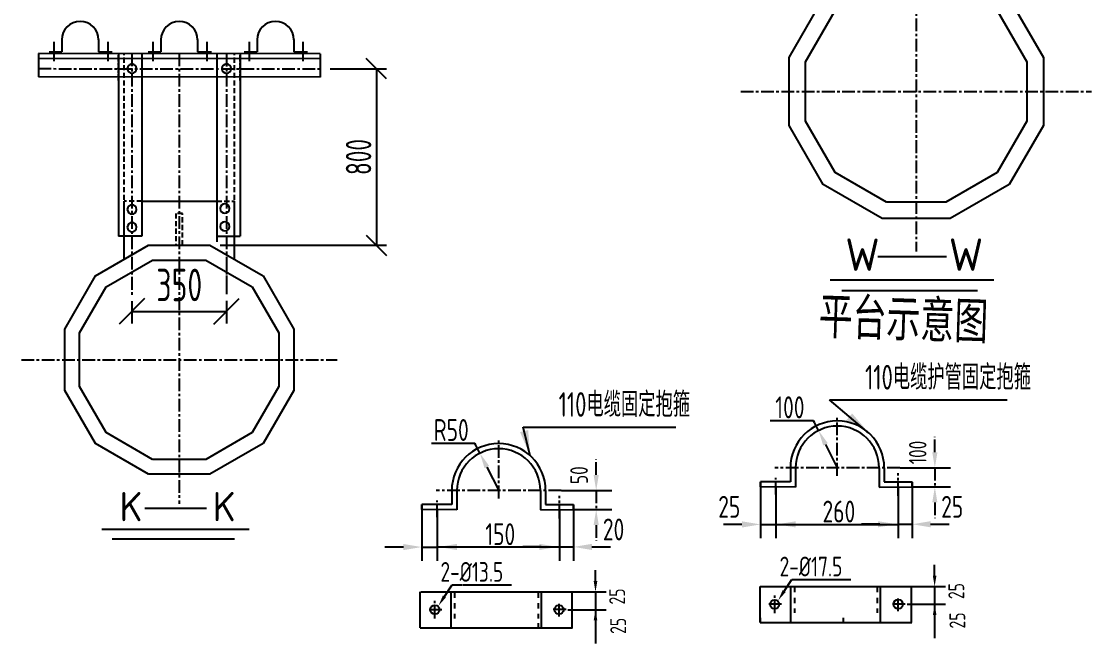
# Model space of a CAD drawing. Header units: inches. Extents: x -4449 to -2355, y -113 to 192.
# Drawn here: x -3486 to -3380.7, y -59.3 to 2 of the extents above; entities that cross this region are included whole.
import ezdxf
from ezdxf.enums import TextEntityAlignment as Align

# ---------------------------------------------------------------- set-up
doc = ezdxf.new("R2010")
doc.units = ezdxf.units.IN
doc.header["$MEASUREMENT"] = 0
for name, pattern in [('CENTER', [2, 1.25, -0.25, 0.25, -0.25]), ('DASHED', [0.75, 0.5, -0.25]), ('DIVIDE', [0.875, 0.5, -0.125, 0, -0.125, 0, -0.125])]:
    doc.linetypes.add(name, pattern=pattern)
for name, color, linetype in [('2', 1, 'CENTER'), ('3', 3, 'Continuous'), ('CENTER', 1, 'CENTER'), ('DASHED', 6, 'DASHED'), ('DIM', 3, 'Continuous'), ('DIVIDE', 2, 'DIVIDE'), ('DRAW', 7, 'Continuous'), ('DRAW-XI', 4, 'Continuous')]:
    doc.layers.add(name, color=color, linetype=linetype)
doc.styles.get("Standard").update_dxf_attribs({"font": 'tssdeng.shx', "width": 0.7, "bigfont": 'hztxt.shx'})
doc.styles.add('仿宋', font='', dxfattribs={"width": 0.68})
doc.styles.get('仿宋').set_extended_font_data('FangSong_GB2312')
doc.dimstyles.get("Standard").update_dxf_attribs({"dimtxt": 0.18, "dimasz": 0.18, "dimexe": 0.18, "dimexo": 0.0625, "dimgap": 0.09, "dimtad": 0, "dimtih": 1, "dimtoh": 1, "dimdec": 4, "dimzin": 0, "dimdsep": 46, "dimtxsty": 'Standard', "dimcen": 0.09, "dimadec": 0, "dimazin": 0, "dimtfac": 1, "dimtdec": 4, "dimtofl": 0, "dimtmove": 0, "dimatfit": 3, "dimfxl": 1, "dimtolj": 1, "dimtzin": 0, "dimarcsym": 0})
doc.dimstyles.new('STANDARD$0', dxfattribs={"dimtxt": 2.5, "dimasz": 2, "dimexe": 1, "dimexo": 1, "dimgap": 0.5, "dimtad": 1, "dimdec": 0, "dimlfac": 100, "dimzin": 10, "dimdsep": 46, "dimlunit": 6, "dimtxsty": 'Standard', "dimblk1": 'OBLIQUE', "dimblk2": 'OBLIQUE', "dimsah": 1, "dimcen": 2.5, "dimclrd": 6, "dimclre": 6, "dimclrt": 2, "dimadec": 0, "dimazin": 0, "dimtfac": 1, "dimtdec": 0, "dimtofl": 0, "dimtmove": 0, "dimatfit": 3, "dimldrblk": 'OBLIQUE', "dimfxl": 1, "dimtolj": 1, "dimtzin": 10, "dimarcsym": 0})

# ---------------------------------------------------------------- blocks, each defined once
blk = doc.blocks.new('_OBLIQUE')
at = {"color": 0, "linetype": 'ByBlock'}
blk.add_line((-0.5, -0.5), (0.5, 0.5), dxfattribs=at)
blk = doc.blocks.new('*D61')
at = {"layer": 'Defpoints', "color": 0}
for p in [(-3475.16, -24.96), (-3465.84, -24.89), (-3465.84, -26.57)]:
    blk.add_point(p, dxfattribs=at)
at = {"layer": 'DRAW', "color": 6, "lineweight": -2}
for p, q in [((-3475.16, -25.58), (-3475.16, -27.77)), ((-3465.84, -25.52), (-3465.84, -27.77)), ((-3475.16, -26.57), (-3465.84, -26.57))]:
    blk.add_line(p, q, dxfattribs=at)
at = {"layer": 'DRAW', "color": 6, "lineweight": -2, "xscale": 2.5, "yscale": 2.5, "zscale": 2.5, "rotation": 180}
blk.add_blockref('_OBLIQUE', (-3475.16, -26.57), dxfattribs=at)
at = {"layer": 'DRAW', "color": 6, "lineweight": -2, "xscale": 2.5, "yscale": 2.5, "zscale": 2.5}
blk.add_blockref('_OBLIQUE', (-3465.84, -26.57), dxfattribs=at)
at = {"layer": 'DRAW', "color": 2, "insert": (-3470.5, -23.97), "char_height": 3.2, "attachment_point": 5}
blk.add_mtext('\\A1;350', dxfattribs=at)
blk = doc.blocks.new('*D63')
at = {"layer": 'Defpoints', "color": 0}
for p in [(-3456.63, -2.68), (-3467.48, -20.06), (-3451.09, -20.06)]:
    blk.add_point(p, dxfattribs=at)
at = {"layer": 'DRAW', "color": 6, "lineweight": -2}
for p, q in [((-3455.63, -2.68), (-3450.09, -2.68)), ((-3466.48, -20.06), (-3450.09, -20.06))]:
    blk.add_line(p, q, dxfattribs=at)
at = {"layer": 'DRAW', "color": 6, "linetype": 'ByBlock', "lineweight": -2}
blk.add_line((-3451.09, -2.68), (-3451.09, -20.06), dxfattribs=at)
at = {"layer": 'DRAW', "color": 6, "lineweight": -2, "xscale": 2, "yscale": 2, "zscale": 2}
for p, rotation in [((-3451.09, -2.68), 90), ((-3451.09, -20.06), 270)]:
    blk.add_blockref('_OBLIQUE', p, dxfattribs=dict(at, rotation=rotation))
at = {"layer": 'DRAW', "color": 2, "insert": (-3452.84, -11.37), "char_height": 2.5, "attachment_point": 5, "rotation": 90}
blk.add_mtext('\\A1;800', dxfattribs=at)

msp = doc.modelspace()

# ---------------------------------------------------------------- linework, layer by layer
at = {"color": 3}
for points in [[(-3401.2827008, -17.4339649), (-3407.0951307, -14.0781569), (-3410.4509387, -8.265727), (-3410.4509387, -1.554111), (-3407.0951307, 4.2583189), (-3401.2827008, 7.6141269), (-3394.5710848, 7.6141269), (-3388.7586549, 4.2583189), (-3385.4028469, -1.554111), (-3385.4028469, -8.265727), (-3388.7586549, -14.0781569), (-3394.5710848, -17.4339649)], [(-3400.8491108, -15.8157848), (-3405.9105407, -12.8935669), (-3408.8327586, -7.8321369), (-3408.8327586, -1.9877011), (-3405.9105407, 3.0737289), (-3400.8491108, 5.9959468), (-3395.0046749, 5.9959468), (-3389.9432449, 3.0737289), (-3387.021027, -1.9877011), (-3387.021027, -7.8321369), (-3389.9432449, -12.8935669), (-3395.0046749, -15.8157848)], [(-3473.5181291, -42.6019912), (-3478.749316, -39.581764), (-3481.7695432, -34.3505771), (-3481.7695432, -28.3101228), (-3478.749316, -23.0789358), (-3473.5181291, -20.0587086), (-3467.4776747, -20.0587086), (-3462.2464878, -23.0789358), (-3459.2262606, -28.3101228), (-3459.2262606, -34.3505771), (-3462.2464878, -39.581764), (-3467.4776747, -42.6019912)], [(-3473.1278981, -41.1456292), (-3477.683185, -38.515633), (-3480.3131812, -33.9603461), (-3480.3131812, -28.7003538), (-3477.683185, -24.1450668), (-3473.1278981, -21.5150707), (-3467.8679058, -21.5150707), (-3463.3126188, -24.1450668), (-3460.6826227, -28.7003538), (-3460.6826227, -33.9603461), (-3463.3126188, -38.515633), (-3467.8679058, -41.1456292)]]:
    msp.add_lwpolyline(points, close=True, dxfattribs=at)
at = {"layer": '2'}
for p, q in [((-3397.9268928, 14.2746455), (-3397.9268928, -20.6818253)), ((-3475.1576062, -1.1863827), (-3475.1576062, -24.9584739)), ((-3470.4979019, -1.1886481), (-3470.4979019, -45.5250656)), ((-3465.8381976, -1.1909135), (-3465.8381976, -24.8913248)), ((-3484.3700451, -2.6685837), (-3456.6257599, -2.6801595)), ((-3415.2022985, -4.909919), (-3380.6514871, -4.909919)), ((-3465.8381976, -21.5282856), (-3465.8381976, -24.9064529)), ((-3486.0457671, -31.3303499), (-3454.9500368, -31.3303499))]:
    msp.add_line(p, q, dxfattribs=at)
at = {"layer": 'CENTER', "color": 1, "ltscale": 4}
for p, q in [((-3482.8457365, -0.0355408), (-3482.8457365, -1.9331381)), ((-3482.8457365, -0.0482832), (-3482.8457365, -1.9458805)), ((-3477.543791, -0.0355408), (-3477.543791, -1.9331381)), ((-3477.543791, -0.0482832), (-3477.543791, -1.9458805)), ((-3473.0863267, -0.0355408), (-3473.0863267, -1.9331381)), ((-3473.0863267, -0.0482832), (-3473.0863267, -1.9458805)), ((-3467.7843812, -0.0355408), (-3467.7843812, -1.9331381)), ((-3467.7843812, -0.0482832), (-3467.7843812, -1.9458805)), ((-3463.6176079, -0.0355408), (-3463.6176079, -1.9331381)), ((-3463.6176079, -0.0482832), (-3463.6176079, -1.9458805)), ((-3458.3156624, -0.0355408), (-3458.3156624, -1.9331381)), ((-3458.3156624, -0.0482832), (-3458.3156624, -1.9458805))]:
    msp.add_line(p, q, dxfattribs=at)
at = {"layer": 'CENTER', "color": 1}
for p, q in [((-3405.6926837, -42.7551834), (-3405.6926837, -37.0488599)), ((-3439.0434993, -44.9862933), (-3439.0434993, -39.2799698)), ((-3399.5231932, -41.9834704), (-3411.8621742, -41.9834704)), ((-3432.8740088, -44.2145803), (-3445.2129898, -44.2145803)), ((-3409.8888329, -54.2426244), (-3409.8888329, -53.6667757)), ((-3401.7285376, -54.2426244), (-3401.7285376, -53.6667757)), ((-3443.3465736, -54.7710253), (-3443.3465736, -54.1951765)), ((-3435.130488, -54.7740437), (-3435.130488, -54.1981949)), ((-3411.861754, -56.2806032), (-3411.861754, -54.5646482)), ((-3409.8888329, -55.2965995), (-3409.8888329, -54.7788575)), ((-3401.7285376, -55.2965995), (-3401.7285376, -54.7788575)), ((-3399.6967104, -56.1040602), (-3399.6967104, -54.7312961)), ((-3445.3194947, -56.8090041), (-3445.3194947, -55.093049)), ((-3443.3465736, -55.8250003), (-3443.3465736, -55.3072583)), ((-3435.130488, -55.8280187), (-3435.130488, -55.3102767)), ((-3433.0986609, -56.6354794), (-3433.0986609, -55.2627154)), ((-3411.1753719, -55.4226257), (-3412.548136, -55.4226257)), ((-3409.8888329, -56.2766134), (-3409.8888329, -55.8328326)), ((-3401.7285376, -56.2766134), (-3401.7285376, -55.8328326)), ((-3399.0103284, -55.4176782), (-3400.3830925, -55.4176782)), ((-3444.6331127, -55.9510265), (-3446.0058767, -55.9510265)), ((-3443.3465736, -56.8050142), (-3443.3465736, -56.3612334)), ((-3435.130488, -56.8080326), (-3435.130488, -56.3642518)), ((-3432.4122788, -55.9490974), (-3433.7850429, -55.9490974)), ((-3413.2505542, -57.200157), (-3413.2505542, -56.7573735)), ((-3405.0902589, -57.200157), (-3405.0902589, -56.7573735)), ((-3435.130488, -57.7315763), (-3435.130488, -57.2887927))]:
    msp.add_line(p, q, dxfattribs=at)
at = {"layer": 'CENTER', "color": 3}
for p, q in [((-3396.0887413, -40.4511744), (-3396.0887413, -38.9188784)), ((-3429.4395569, -42.6822843), (-3429.4395569, -41.1499883)), ((-3396.0887413, -41.9834704), (-3396.0887413, -43.8604664)), ((-3429.4395569, -44.2145803), (-3429.4395569, -46.0915763)), ((-3396.0887413, -45.3927624), (-3396.0887413, -46.9250583)), ((-3429.4395569, -47.6238722), (-3429.4395569, -49.1561682))]:
    msp.add_line(p, q, dxfattribs=at)
at = {"layer": 'CENTER'}
for p, q in [((-3411.734666, -44.6210337), (-3411.734666, -42.9517308)), ((-3399.6999612, -44.7315186), (-3399.6999612, -42.5097921)), ((-3445.0854816, -46.8521436), (-3445.0854816, -45.1828407)), ((-3433.0507767, -46.9626285), (-3433.0507767, -44.740902))]:
    msp.add_line(p, q, dxfattribs=at)
at = {"layer": 'CENTER', "color": 3}
for points in [[(-3396.344124, -40.4511744), (-3395.8333586, -40.4511744), (-3396.0887413, -41.9834704)], [(-3429.6949395, -42.6822843), (-3429.1841742, -42.6822843), (-3429.4395569, -44.2145803)], [(-3396.344124, -45.3927624), (-3395.8333586, -45.3927624), (-3396.0887413, -43.8604664)], [(-3429.6949395, -47.6238722), (-3429.1841742, -47.6238722), (-3429.4395569, -46.0915763)]]:
    msp.add_solid(points, dxfattribs=at)
at = {"layer": 'DASHED', "linetype": 'ByBlock'}
msp.add_line((-3456.6257607, -1.6933197), (-3484.3700451, -1.6798306), dxfattribs=at)
at = {"layer": 'DASHED', "ltscale": 0.5}
for p, q in [((-3476.4788452, -3.8461916), (-3476.4788452, -1.1806788)), ((-3474.1839384, -1.1806788), (-3474.1839384, -3.8461916)), ((-3466.8118654, -1.1806788), (-3466.8118654, -3.8461916)), ((-3464.5169587, -3.8461916), (-3464.5169587, -1.1806788))]:
    msp.add_line(p, q, dxfattribs=at)
at = {"layer": 'DASHED'}
for p, q in [((-3475.9371593, -20.8290993), (-3475.9371593, -1.1860037)), ((-3465.0586446, -20.8290993), (-3465.0586446, -1.1912925)), ((-3475.9371593, -19.7333961), (-3475.9371593, -15.7125769)), ((-3474.1839384, -15.7125769), (-3475.9371593, -15.7125769)), ((-3466.8118654, -15.7125769), (-3465.0586446, -15.7125769)), ((-3465.0586446, -19.7333961), (-3465.0586446, -15.7125769))]:
    msp.add_line(p, q, dxfattribs=at)
msp.add_lwpolyline([(-3470.827048, -20.0587086), (-3470.1687558, -20.0587086), (-3470.1687558, -16.924326), (-3470.827048, -16.924326)], close=True, dxfattribs=at)
at = {"layer": 'DIM'}
for p, q in [((-3476.4788452, -1.1857403), (-3476.4788452, -19.1504937)), ((-3464.5169587, -1.1915558), (-3464.5169587, -19.1504937)), ((-3474.1839384, -15.7125769), (-3466.8118654, -15.7125769)), ((-3474.1839384, -19.1504937), (-3476.4788452, -19.1504937)), ((-3475.9371593, -21.4553364), (-3475.9371593, -19.7333961)), ((-3466.8118654, -19.1504937), (-3464.5169587, -19.1504937)), ((-3465.0586446, -21.4553364), (-3465.0586446, -19.7333961)), ((-3408.0351631, -37.337476), (-3412.3078234, -37.337476)), ((-3441.3859787, -39.5685859), (-3445.658639, -39.5685859)), ((-3399.4912704, -41.9834704), (-3394.5564453, -41.9834704)), ((-3432.842086, -44.2145803), (-3427.9072609, -44.2145803)), ((-3413.2697128, -43.3874531), (-3413.2697128, -48.9103629)), ((-3411.734666, -43.8660507), (-3411.734666, -48.9103629)), ((-3399.6999612, -43.8658093), (-3399.6999612, -48.9031884)), ((-3398.3166362, -43.3874531), (-3398.3166362, -48.8946262)), ((-3398.2827434, -43.8604664), (-3394.5564453, -43.8604664)), ((-3411.734666, -45.247859), (-3411.734666, -48.9031884)), ((-3446.6205284, -45.618563), (-3446.6205284, -51.1414728)), ((-3445.0854816, -46.0971606), (-3445.0854816, -51.1414728)), ((-3433.0507767, -46.0969192), (-3433.0507767, -51.1342983)), ((-3431.6674517, -45.618563), (-3431.6674517, -51.1257361)), ((-3431.633559, -46.0915763), (-3427.9072609, -46.0915763)), ((-3445.0854816, -47.4789689), (-3445.0854816, -51.1342983)), ((-3413.3029697, -55.4172775), (-3413.3029697, -53.6667757)), ((-3398.3700653, -53.6667757), (-3395.0436361, -53.6667757)), ((-3446.7607104, -55.9456783), (-3446.7607104, -54.1951765)), ((-3431.7720157, -54.1981949), (-3428.4455865, -54.1981949)), ((-3398.8142151, -55.4223072), (-3395.0436361, -55.4223072)), ((-3432.2161656, -55.9537265), (-3428.4455865, -55.9537265)), ((-3435.1558804, -57.7315763), (-3431.7699353, -57.7315763)), ((-3401.75393, -57.200157), (-3398.3679848, -57.200157))]:
    msp.add_line(p, q, dxfattribs=at)
at = {"layer": 'DIM', "color": 3}
for p, q in [((-3407.939743, -37.527148), (-3408.0351631, -37.337476)), ((-3407.5411168, -38.3092341), (-3407.939743, -37.527148)), ((-3441.2905585, -39.7582579), (-3441.3859787, -39.5685859)), ((-3440.8919324, -40.540344), (-3441.2905585, -39.7582579)), ((-3406.852483, -39.678071), (-3405.6926837, -41.9834704)), ((-3440.2032985, -41.9091809), (-3439.0434993, -44.2145803)), ((-3415.0816313, -47.5537776), (-3416.8935498, -47.5537776)), ((-3413.2697128, -47.5537776), (-3411.734666, -47.5537776)), ((-3411.734666, -47.5466031), (-3399.6999612, -47.5466031)), ((-3401.5118797, -47.5380409), (-3403.3237982, -47.5380409)), ((-3399.6999612, -47.5380409), (-3398.3166362, -47.5380409)), ((-3396.5047177, -47.5380409), (-3394.6927992, -47.5380409)), ((-3448.4324469, -49.7848875), (-3450.2443654, -49.7848875)), ((-3446.6205284, -49.7848875), (-3445.0854816, -49.7848875)), ((-3445.0854816, -49.777713), (-3433.0507767, -49.777713)), ((-3434.8626952, -49.7691508), (-3436.6746137, -49.7691508)), ((-3433.0507767, -49.7691508), (-3431.6674517, -49.7691508)), ((-3429.8555332, -49.7691508), (-3428.0436148, -49.7691508)), ((-3396.106518, -52.6038938), (-3396.106518, -51.5410118)), ((-3429.5084684, -53.135313), (-3429.5084684, -52.072431)), ((-3444.3872502, -54.6524593), (-3443.6180365, -53.5015923)), ((-3443.6180365, -53.5015923), (-3442.6069998, -53.5015923)), ((-3442.5512095, -53.5046108), (-3437.7743143, -53.5046108)), ((-3410.9295095, -54.1240584), (-3410.1602957, -52.9731915)), ((-3410.1602957, -52.9731915), (-3409.1492591, -52.9731915)), ((-3409.1492591, -52.9731915), (-3404.3723639, -52.9731915)), ((-3396.106518, -53.6667757), (-3396.106518, -58.7600223)), ((-3429.5084684, -54.1981949), (-3429.5084684, -59.2914415))]:
    msp.add_line(p, q, dxfattribs=at)
for points in [[(-3406.6243435, -39.5632987), (-3407.0806224, -39.7928433), (-3407.5411168, -38.3092341)], [(-3439.9751591, -41.7944086), (-3440.431438, -42.0239532), (-3440.8919324, -40.540344)], [(-3415.0816313, -47.855764), (-3415.0816313, -47.2517912), (-3413.2697128, -47.5537776)], [(-3409.8073101, -47.8485895), (-3409.8073101, -47.2446167), (-3411.6192286, -47.5466031)], [(-3401.6830823, -47.8400273), (-3401.6830823, -47.2360545), (-3399.8711639, -47.5380409)], [(-3396.5047177, -47.8400273), (-3396.5047177, -47.2360545), (-3398.3166362, -47.5380409)], [(-3448.4324469, -50.0868739), (-3448.4324469, -49.4829011), (-3446.6205284, -49.7848875)], [(-3443.1581257, -50.0796994), (-3443.1581257, -49.4757266), (-3444.9700442, -49.777713)], [(-3435.0338979, -50.0711372), (-3435.0338979, -49.4671644), (-3433.2219794, -49.7691508)], [(-3429.8555332, -50.0711372), (-3429.8555332, -49.4671644), (-3431.6674517, -49.7691508)], [(-3396.283665, -52.6038938), (-3395.929371, -52.6038938), (-3396.106518, -53.6667757)], [(-3429.6856154, -53.135313), (-3429.3313214, -53.135313), (-3429.5084684, -54.1981949)], [(-3444.2380294, -54.7479277), (-3444.536471, -54.5569909), (-3444.9600606, -55.5477839)], [(-3410.7802887, -54.2195268), (-3411.0787303, -54.02859), (-3411.5023199, -55.0193831)], [(-3396.283665, -56.4851892), (-3395.929371, -56.4851892), (-3396.106518, -55.4223072)], [(-3429.6856154, -57.0166084), (-3429.3313214, -57.0166084), (-3429.5084684, -55.9537265)]]:
    msp.add_solid(points, dxfattribs=at)
at = {"layer": 'DRAW'}
for p, q in [((-3482.0677607, 0.1877945), (-3482.0677607, -0.9970818)), ((-3482.0677607, 0.1750521), (-3482.0677607, -1.0098242)), ((-3478.4468644, 0.1877945), (-3478.4468644, -0.9970818)), ((-3478.4468644, 0.1750521), (-3478.4468644, -1.0098242)), ((-3472.3083509, 0.1877945), (-3472.3083509, -0.9970818)), ((-3472.3083509, 0.1750521), (-3472.3083509, -1.0098242)), ((-3468.6874546, 0.1877945), (-3468.6874546, -0.9970818)), ((-3468.6874546, 0.1750521), (-3468.6874546, -1.0098242)), ((-3462.8396321, 0.1877945), (-3462.8396321, -0.9970818)), ((-3462.8396321, 0.1750521), (-3462.8396321, -1.0098242)), ((-3459.2187358, 0.1877945), (-3459.2187358, -0.9970818)), ((-3459.2187358, 0.1750521), (-3459.2187358, -1.0098242)), ((-3483.3215213, -1.0098242), (-3482.0677607, -1.0098242)), ((-3478.4468644, -1.0098242), (-3477.0984392, -1.0098242)), ((-3473.5621115, -1.0098242), (-3472.3083509, -1.0098242)), ((-3468.6874546, -1.0098242), (-3467.3390295, -1.0098242)), ((-3464.0933927, -1.0098242), (-3462.8396321, -1.0098242)), ((-3459.2187358, -1.0098242), (-3457.8703107, -1.0098242)), ((-3456.6257611, -1.1953923), (-3484.3700451, -1.1819038)), ((-3484.3700451, -1.1819038), (-3484.3700451, -3.4768107)), ((-3474.1839384, -1.186856), (-3474.1839384, -19.1504937)), ((-3466.8118654, -1.1904401), (-3466.8118654, -19.7333961)), ((-3456.6257611, -1.1953923), (-3456.6257593, -3.4902998)), ((-3456.6257593, -3.4902998), (-3484.3700451, -3.4768107)), ((-3406.3895688, -23.4633618), (-3390.2773476, -23.4633618)), ((-3410.3164427, -41.9834704), (-3410.3164427, -43.36032)), ((-3409.8056774, -41.9834704), (-3409.8056774, -43.8730591)), ((-3401.57969, -41.9834704), (-3401.57969, -43.8730591)), ((-3401.57969, -41.9834704), (-3401.57969, -43.8730591)), ((-3401.0689247, -41.9834704), (-3401.0689247, -43.36032)), ((-3443.6672583, -44.2145803), (-3443.6672583, -45.5914299)), ((-3443.1564929, -44.2145803), (-3443.1564929, -46.104169)), ((-3434.9305056, -44.2145803), (-3434.9305056, -46.104169)), ((-3434.9305056, -44.2145803), (-3434.9305056, -46.104169)), ((-3434.4197403, -44.2145803), (-3434.4197403, -45.5914299)), ((-3413.2716827, -43.8604664), (-3413.2697128, -43.3497048)), ((-3409.8056774, -43.8730591), (-3413.2716827, -43.8604664)), ((-3410.3164427, -43.36032), (-3413.2697128, -43.3497048)), ((-3410.3164427, -43.8710892), (-3410.3164427, -43.8730591)), ((-3409.8037074, -43.3622976), (-3409.8056774, -43.36229)), ((-3401.58166, -43.3622976), (-3401.57969, -43.36229)), ((-3401.57969, -43.8730591), (-3398.3146662, -43.8604664)), ((-3401.57969, -43.8730591), (-3398.3146662, -43.8604664)), ((-3401.0689247, -43.36032), (-3398.3166362, -43.3497048)), ((-3401.0689247, -43.8710892), (-3401.0689247, -43.8730591)), ((-3398.3146662, -43.8604664), (-3398.3166362, -43.3497048)), ((-3446.6224983, -46.0915763), (-3446.6205284, -45.5808147)), ((-3443.1564929, -46.104169), (-3446.6224983, -46.0915763)), ((-3443.6672583, -45.5914299), (-3446.6205284, -45.5808147)), ((-3443.6672583, -46.1021991), (-3443.6672583, -46.104169)), ((-3443.154523, -45.5934075), (-3443.1564929, -45.5933999)), ((-3434.9324756, -45.5934075), (-3434.9305056, -45.5933999)), ((-3434.9305056, -46.104169), (-3431.6654818, -46.0915763)), ((-3434.9305056, -46.104169), (-3431.6654818, -46.0915763)), ((-3434.4197403, -45.5914299), (-3431.6674517, -45.5808147)), ((-3434.4197403, -46.1021991), (-3434.4197403, -46.104169)), ((-3431.6654818, -46.0915763), (-3431.6674517, -45.5808147)), ((-3478.1143103, -48.0284485), (-3463.6133112, -48.0284485)), ((-3413.3029697, -53.6667757), (-3398.3922087, -53.6667757)), ((-3413.3029697, -57.200157), (-3413.3029697, -53.6667757)), ((-3410.2663497, -57.200157), (-3410.2663497, -53.6667757)), ((-3401.4288286, -57.200157), (-3401.4288286, -53.6667757)), ((-3398.3922087, -57.200157), (-3398.3922087, -53.6667757)), ((-3446.7607104, -57.7285578), (-3446.7607104, -54.1951765)), ((-3446.7049201, -54.1981949), (-3431.7941591, -54.1981949)), ((-3443.7240904, -57.7285578), (-3443.7240904, -54.1951765)), ((-3434.8307791, -57.7315763), (-3434.8307791, -54.1981949)), ((-3431.7941591, -57.7315763), (-3431.7941591, -54.1981949)), ((-3446.7607104, -57.7315763), (-3435.1558804, -57.7315763)), ((-3413.3029697, -57.200157), (-3401.75393, -57.200157))]:
    msp.add_line(p, q, dxfattribs=at)
for centre in [(-3445.3194947, -55.9510265), (-3433.0986609, -55.9490974), (-3411.861754, -55.4226257), (-3399.6967104, -55.4176782)]:
    msp.add_circle(centre, 0.457588, dxfattribs=at)
for centre, radius, start, end in [((-3480.2573125, 0.1750521), 1.8104481, 0, 180), ((-3470.4979028, 0.1750521), 1.8104481, 0, 180), ((-3461.029184, 0.1750521), 1.8104481, 0, 180), ((-3475.1576062, -2.6671021), 0.4589112, 0, 180), ((-3475.1576062, -2.6671021), 0.4589112, 180, 0), ((-3465.8381976, -2.6671021), 0.4589112, 0, 180), ((-3465.8381976, -2.6671021), 0.4589112, 180, 0), ((-3475.1576062, -16.5341846), 0.4589112, 0, 180), ((-3475.1576062, -16.5341846), 0.4589112, 180, 0), ((-3466.0096749, -16.4449971), 0.4589112, 0, 180), ((-3466.0096749, -16.4449971), 0.4589112, 180, 0), ((-3475.1576062, -18.28647), 0.4589112, 0, 180), ((-3466.0096749, -18.1972824), 0.4589112, 0, 180), ((-3475.1576062, -18.28647), 0.4589112, 180, 0), ((-3466.0096749, -18.1972824), 0.4589112, 180, 0), ((-3405.6926837, -41.9834704), 4.623759, 0, 180), ((-3405.6926837, -41.9834704), 4.1129937, 0, 180), ((-3439.0434993, -44.2145803), 4.623759, 0, 180), ((-3439.0434993, -44.2145803), 4.1129937, 0, 180)]:
    msp.add_arc(centre, radius, start, end, dxfattribs=at)
at = {"layer": 'DRAW-XI'}
for p, q in [((-3401.7090729, -21.1642323), (-3394.9548405, -21.1642323)), ((-3405.2551515, -24.5226608), (-3391.8989778, -24.5226608)), ((-3473.901864, -45.9592319), (-3467.8230548, -45.9592319)), ((-3477.0933348, -48.9818176), (-3465.0727784, -48.9818176))]:
    msp.add_line(p, q, dxfattribs=at)

# ---------------------------------------------------------------- texts
at = {"color": 7, "style": '仿宋', "width": 0.68}
msp.add_text('平台示意图', height=3.6, rotation=358.124185889, dxfattribs=at).set_placement((-3407.5731486, -28.7909057))
at = {"layer": '3'}
for tag, height, p in [('W', 3.2, (-3403.2143664, -20.9847343)), ('W', 3.2, (-3393.0184741, -20.9847343)), ('K', 2.88, (-3475.2566282, -45.7976838)), ('K', 2.88, (-3466.080325, -45.7976838))]:
    msp.add_attdef(tag, text='', height=height, dxfattribs=at).set_placement(p, align=Align.MIDDLE)
at = {"layer": 'DIM', "color": 3, "width": 0.75}
for s, p in [('100', (-3410.3661668, -36.0234757)), ('R50', (-3443.7169824, -38.2545856)), ('25', (-3416.3324237, -45.8193431)), ('260', (-3405.5374556, -46.2863943)), ('25', (-3394.3757263, -45.8193423)), ('20', (-3427.7265419, -48.0504522)), ('150', (-3438.8882712, -48.5175042))]:
    msp.add_text(s, height=2.15410749, dxfattribs=at).set_placement(p, align=Align.MIDDLE_CENTER)
for s, p in [('2-%%C13.5', (-3444.7749385, -52.2290383)), ('2-%%C17.5', (-3411.3729881, -51.6976191))]:
    msp.add_text(s, height=1.93869674, dxfattribs=at).set_placement(p, align=Align.MIDDLE_LEFT)
at = {"layer": 'DIM', "char_height": 2.43, "attachment_point": 7}
for s, insert in [('110电缆护管固定抱箍', (-3402.9612214, -34.2822134)), ('110电缆固定抱箍', (-3433.1359117, -36.966679))]:
    msp.add_mtext(s, dxfattribs=dict(at, insert=insert))
at = {"layer": 'DIVIDE', "color": 3, "width": 0.75}
for s, height, p in [('100', 1.73210393, (-3397.7738921, -40.4703388)), ('50', 1.73210393, (-3431.1247076, -42.7014487)), ('25', 1.55889354, (-3393.9758639, -54.1191619)), ('25', 1.55889354, (-3427.3778143, -54.6505811)), ('25', 1.55889354, (-3427.2713641, -57.5461921)), ('25', 1.55889354, (-3393.8694136, -57.0147729))]:
    msp.add_text(s, height=height, rotation=90, dxfattribs=at).set_placement(p, align=Align.MIDDLE_CENTER)

# ---------------------------------------------------------------- dimensions: what is measured, and where the dimension line sits
at = {"layer": 'DRAW'}
dim = msp.add_linear_dim(base=(-3451.0945925, -20.0587086), p1=(-3456.6257599, -2.6801595), p2=(-3467.4776747, -20.0587086), angle=90, text='800', dimstyle='STANDARD$0', override={"dimfxl": 1.25}, dxfattribs=at)
dim.commit()
dim.dimension.update_dxf_attribs({"geometry": '*D63', "text_midpoint": (-3452.8445925, -11.369434)})
dim = msp.add_linear_dim(base=(-3465.8381976, -26.5666867), p1=(-3475.1576062, -24.9584739), p2=(-3465.8381976, -24.8913248), text='350', dimstyle='STANDARD$0', override={"dimtxt": 3.2, "dimasz": 2.5, "dimexe": 1.2, "dimexo": 0.625, "dimgap": 1, "dimdec": 4, "dimzin": 8, "dimtdec": 4}, dxfattribs=at)
dim.commit()
dim.dimension.update_dxf_attribs({"geometry": '*D61', "text_midpoint": (-3470.4979019, -23.9666867)})

# ---------------------------------------------------------------- leaders
at = {"layer": 'DIM', "annotation_type": 0, "has_hookline": 1, "hookline_direction": 0}
for points, text_width in [([(-3402.5917772, -38.5536707), (-3406.4612214, -35.2822134), (-3403.9612214, -35.2822134)], 14.0052574), ([(-3435.9425928, -40.7847806), (-3436.6359117, -37.966679), (-3434.1359117, -37.966679)], 11.5288015)]:
    msp.add_leader(points, dimstyle='Standard', override={"dimtxt": 3.2, "dimasz": 2.5, "dimexe": 1.2, "dimexo": 0.625, "dimgap": 1, "dimtad": 1, "dimtih": 0, "dimtoh": 0, "dimzin": 8, "dimlunit": 6, "dimcen": 2.5, "dimtix": 1, "dimtofl": 1}, dxfattribs=dict(at, text_width=text_width))

doc.saveas('drawing.dxf')
